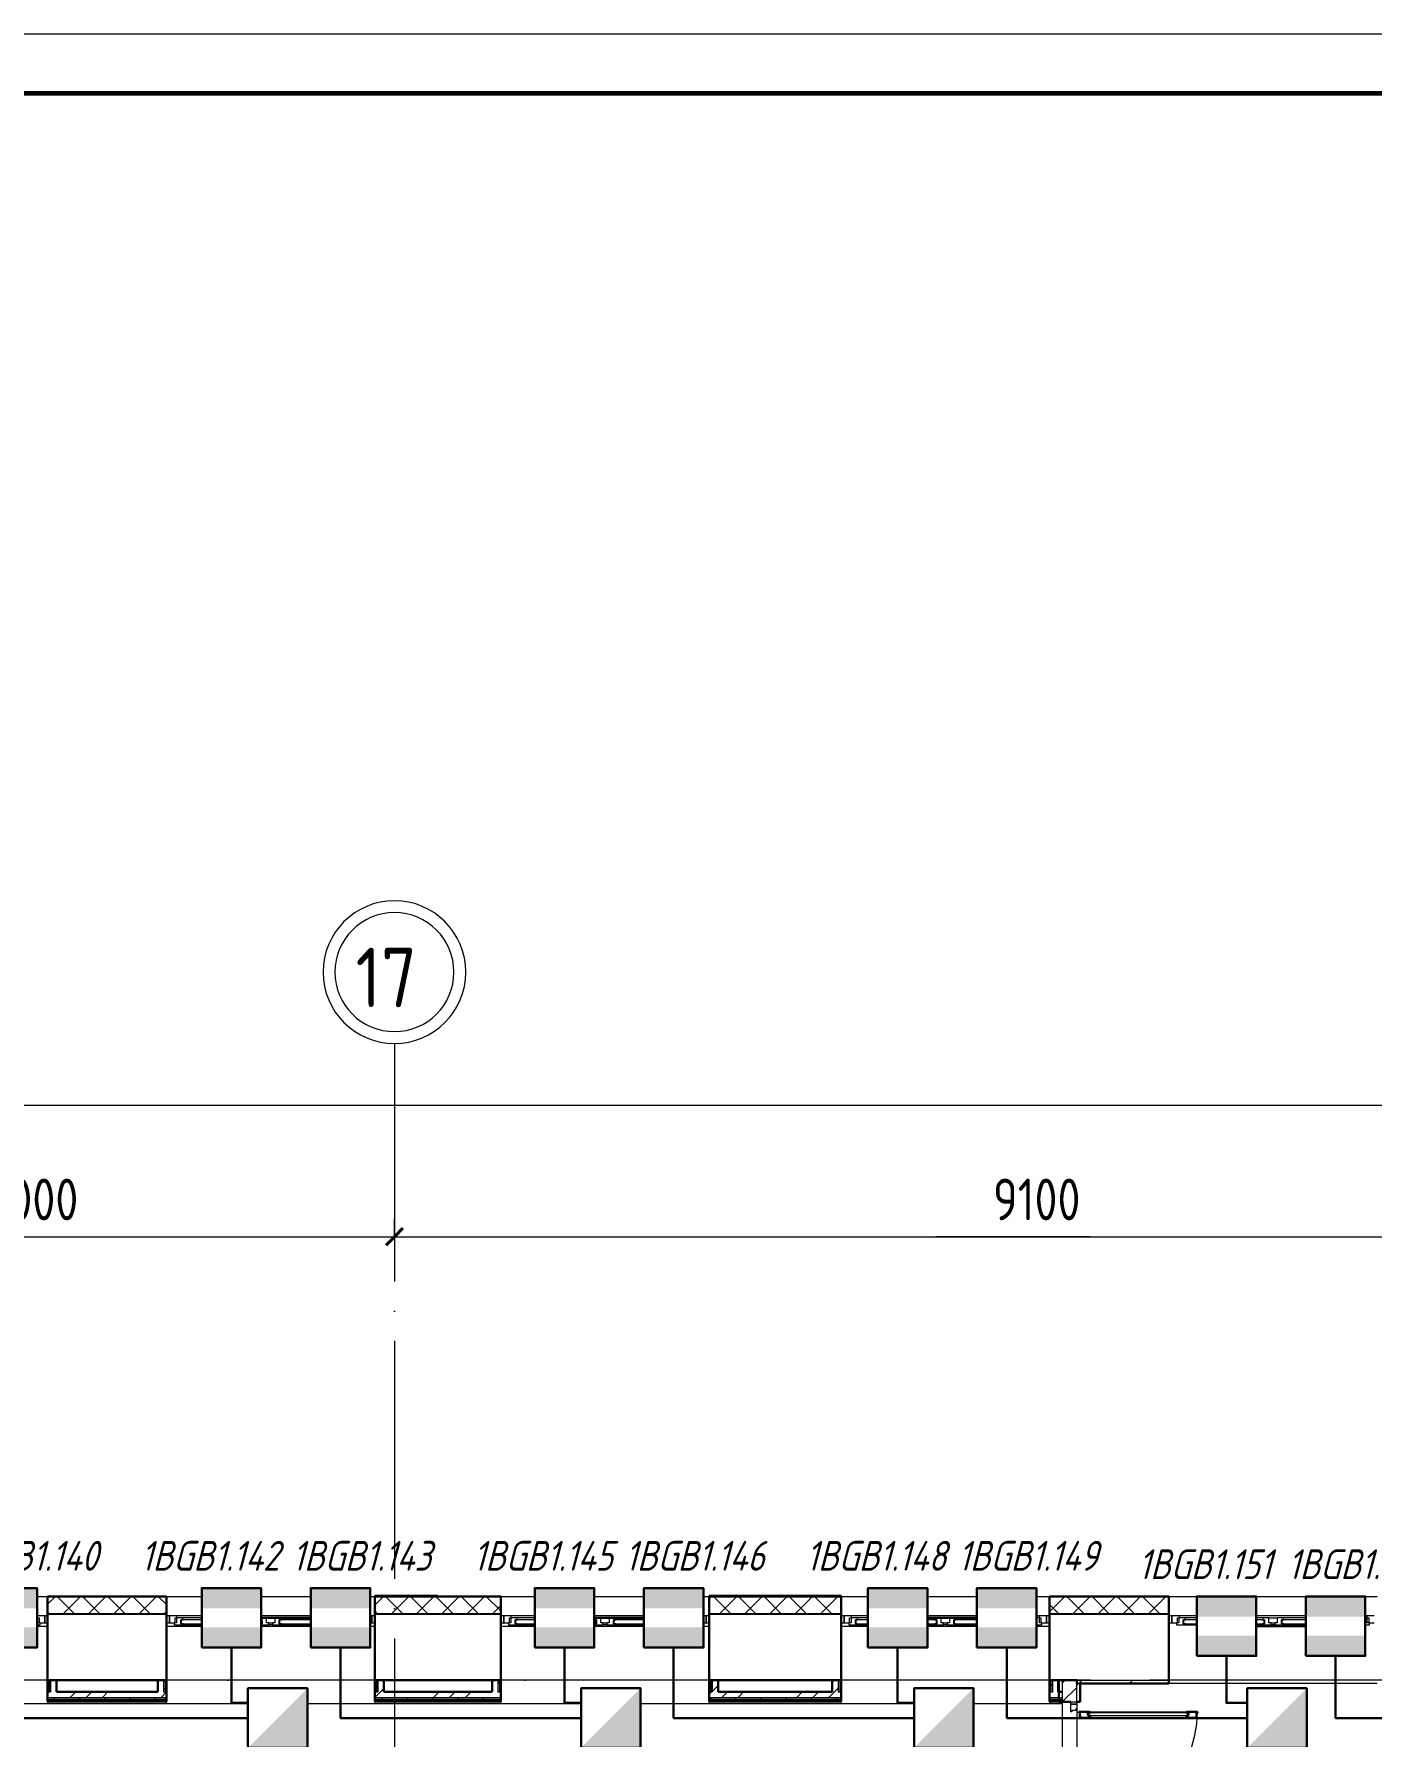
# Model space of a CAD drawing. Header units: millimetres. Extents: x -259793 to 1187961, y -549744 to 43070.
# Drawn here: x -19685 to -8440, y 26378 to 40692 of the extents above; entities that cross this region are included whole.
import ezdxf
from ezdxf.enums import TextEntityAlignment as Align

# ---------------------------------------------------------------- set-up
doc = ezdxf.new("R2010")
doc.units = ezdxf.units.MM
doc.linetypes.add('ADSK_Линия сетки', pattern=[25, 20, -2.5, 0, -2.5])
for name, color, linetype, lineweight in [('_ Окна', 7, 'Continuous', 9), ('A-_ANOTTEXT_T', 7, 'Continuous', 9), ('RC-Извещатели_охранные', 5, 'Continuous', 30), ('Двери', 252, 'Continuous', 9), ('лс', 5, 'Continuous', 30), ('Ограждение', 252, 'Continuous', 9), ('Окна', 252, 'Continuous', 9), ('Оси', 252, 'Continuous', 9), ('ОФ_рамка', 8, 'Continuous', 60), ('Размеры', 7, 'Continuous', 9), ('Стены внутренние', 7, 'Continuous', 18), ('Стены наружные', 7, 'Continuous', 18), ('Стены штриховка', 7, 'Continuous', 9)]:
    doc.layers.add(name, color=color, linetype=linetype, lineweight=lineweight)
doc.layers.add('RC-Позиционные_обозначения', color=7, linetype='Continuous')
doc.layers.add('Двери открывание', color=7, linetype='Continuous', lineweight=9, true_color=0xc0c0c0)
doc.styles.add('GOST 2.304 type A_1', font='', dxfattribs={"height": 350})
doc.styles.add('GOST Common_2', font='', dxfattribs={"width": 0.9, "height": 250})
doc.styles.add('GOST Common_4', font='', dxfattribs={"height": 7})
doc.styles.add('RubezhCAD', font='', dxfattribs={"oblique": 10})
doc.styles.get("Standard").update_dxf_attribs({"font": ''})
doc.styles.get('GOST 2.304 type A_1').set_extended_font_data('GOST 2.304 type A')
doc.styles.get('GOST Common_2').set_extended_font_data('GOST type B')
doc.styles.get('GOST Common_4').set_extended_font_data('GOST 2.304 type A')
doc.styles.get('RubezhCAD').set_extended_font_data('GOST type A')
doc.styles.get('Standard').set_extended_font_data('GOST type B')

# ---------------------------------------------------------------- blocks, each defined once
blk = doc.blocks.new('А0')
at = {"layer": 'ОФ_рамка', "color": 0, "linetype": 'Continuous', "lineweight": 5, "ltscale": 100}
blk.add_lwpolyline([(341068, -309617), (222168, -309617)], dxfattribs=at)
at = {"layer": 'ОФ_рамка', "color": 0, "linetype": 'Continuous', "ltscale": 100}
blk.add_lwpolyline([(340568, -310117), (224168, -310117)], dxfattribs=at)
blk = doc.blocks.new('RC-UGO-IOZ-02')
at = {"layer": 'RC-Извещатели_охранные'}
blk.add_attdef('PSTN', text='', height=2.5, dxfattribs=at).set_placement((0.98, 2.6), align=Align.BOTTOM_LEFT)
blk.add_wipeout([(2.5, -2.5), (2.5, 2.5), (-2.5, 2.5), (-2.5, -2.5)]).dxf.layer = 'RC-Извещатели_охранные'
blk.add_wipeout([(-2.5, -2.5), (-2.5, 2.5), (2.5, 2.5), (2.5, -2.5)]).dxf.layer = 'RC-Извещатели_охранные'
h = blk.add_hatch(color=256, dxfattribs=at)
h.dxf.hatch_style = 1
h.paths.add_polyline_path([(2.5, -2.5), (2.5, 2.5), (0, 0), (-2.5, -2.5)])
blk.add_lwpolyline([(-2.5, -2.5), (2.5, -2.5), (2.5, 2.5), (-2.5, 2.5)], close=True, dxfattribs=at)
blk = doc.blocks.new('RC-UGO-IOM-02')
at = {"layer": 'RC-Извещатели_охранные'}
blk.add_point((0, 0), dxfattribs=at)
blk.add_attdef('PSTN', text='', height=2.5, dxfattribs=at).set_placement((0.98, 2.6), align=Align.BOTTOM_LEFT)
blk.add_wipeout([(2.5, -2.5), (2.5, 2.5), (-2.5, 2.5), (-2.5, -2.5)]).dxf.layer = 'RC-Извещатели_охранные'
blk.add_wipeout([(-2.5, -2.5), (-2.5, 2.5), (2.5, 2.5), (2.5, -2.5)]).dxf.layer = 'RC-Извещатели_охранные'
h = blk.add_hatch(color=256, dxfattribs=at)
h.dxf.hatch_style = 1
h.paths.add_polyline_path([(2.5, 0.8), (2.5, 2.51), (-2.5, 2.5), (-2.5, 0.8)])
h = blk.add_hatch(color=256, dxfattribs=at)
h.dxf.hatch_style = 1
h.paths.add_polyline_path([(2.5, -2.5), (2.5, -0.79), (-2.5, -0.8), (-2.5, -2.5)])
blk.add_lwpolyline([(-2.5, -2.5), (2.5, -2.5), (2.5, 2.5), (-2.5, 2.5)], close=True, dxfattribs=at)
blk = doc.blocks.new('1 этаж')
at = {"layer": '_ Окна', "color": 251, "lineweight": 18, "true_color": 0x636466}
for p, q in [((-19654, 27379), (-19704, 27379)), ((-19655, 27396), (-19660, 27379)), ((-19596, 27396), (-19655, 27396)), ((-19654, 27338), (-19654, 27379)), ((-19654, 27379), (-19642, 27379)), ((-19642, 27379), (-19642, 27338)), ((-19596, 27338), (-19596, 27396)), ((-18486, 27396), (-18546, 27396)), ((-18546, 27396), (-18546, 27338)), ((-18500, 27338), (-18500, 27379)), ((-18500, 27379), (-18488, 27379)), ((-18488, 27379), (-18488, 27338)), ((-18437, 27379), (-18488, 27379)), ((-18482, 27379), (-18486, 27396)), ((-18451, 27330), (-18451, 27362)), ((-18451, 27362), (-18433, 27362)), ((-18433, 27362), (-18437, 27379)), ((-17781, 27379), (-17786, 27362)), ((-17786, 27362), (-17768, 27362)), ((-17731, 27379), (-17781, 27379)), ((-17768, 27362), (-17768, 27330)), ((-17731, 27338), (-17731, 27379)), ((-17661, 27379), (-17661, 27338)), ((-17610, 27379), (-17661, 27379)), ((-17624, 27330), (-17624, 27362)), ((-17624, 27362), (-17606, 27362)), ((-17606, 27362), (-17610, 27379)), ((-16954, 27379), (-16959, 27362)), ((-16959, 27362), (-16941, 27362)), ((-16904, 27379), (-16954, 27379)), ((-16941, 27362), (-16941, 27330)), ((-16905, 27396), (-16910, 27379)), ((-16846, 27396), (-16905, 27396)), ((-16904, 27338), (-16904, 27379)), ((-16904, 27379), (-16892, 27379)), ((-16892, 27379), (-16892, 27338)), ((-16846, 27338), (-16846, 27396)), ((-15676, 27396), (-15736, 27396)), ((-15736, 27396), (-15736, 27338)), ((-15690, 27338), (-15690, 27379)), ((-15690, 27379), (-15678, 27379)), ((-15678, 27379), (-15678, 27338)), ((-15627, 27379), (-15678, 27379)), ((-15672, 27379), (-15676, 27396)), ((-15641, 27330), (-15641, 27362)), ((-15641, 27362), (-15623, 27362)), ((-15623, 27362), (-15627, 27379)), ((-14971, 27379), (-14976, 27362)), ((-14976, 27362), (-14958, 27362)), ((-14921, 27379), (-14971, 27379)), ((-14958, 27362), (-14958, 27330)), ((-14921, 27338), (-14921, 27379)), ((-14851, 27379), (-14851, 27338)), ((-14800, 27379), (-14851, 27379)), ((-14814, 27330), (-14814, 27362)), ((-14814, 27362), (-14796, 27362)), ((-14796, 27362), (-14800, 27379)), ((-14144, 27379), (-14149, 27362)), ((-14149, 27362), (-14131, 27362)), ((-14094, 27379), (-14144, 27379)), ((-14131, 27362), (-14131, 27330)), ((-14095, 27396), (-14100, 27379)), ((-14036, 27396), (-14095, 27396)), ((-14094, 27338), (-14094, 27379)), ((-14094, 27379), (-14082, 27379)), ((-14082, 27379), (-14082, 27338)), ((-14036, 27338), (-14036, 27396)), ((-12816, 27396), (-12876, 27396)), ((-12876, 27396), (-12876, 27338)), ((-12830, 27338), (-12830, 27379)), ((-12830, 27379), (-12818, 27379)), ((-12818, 27379), (-12818, 27338)), ((-12767, 27379), (-12818, 27379)), ((-12812, 27379), (-12816, 27396)), ((-12781, 27330), (-12781, 27362)), ((-12781, 27362), (-12763, 27362)), ((-12763, 27362), (-12767, 27379)), ((-12111, 27379), (-12116, 27362)), ((-12116, 27362), (-12098, 27362)), ((-12061, 27379), (-12111, 27379)), ((-12098, 27362), (-12098, 27330)), ((-12061, 27338), (-12061, 27379)), ((-11991, 27379), (-11991, 27338)), ((-11940, 27379), (-11991, 27379)), ((-11954, 27330), (-11954, 27362)), ((-11954, 27362), (-11936, 27362)), ((-11936, 27362), (-11940, 27379)), ((-11284, 27379), (-11289, 27362)), ((-11289, 27362), (-11271, 27362)), ((-11234, 27379), (-11284, 27379)), ((-11271, 27362), (-11271, 27330)), ((-11235, 27396), (-11240, 27379)), ((-11176, 27396), (-11235, 27396)), ((-11234, 27338), (-11234, 27379)), ((-11234, 27379), (-11222, 27379)), ((-11222, 27379), (-11222, 27338)), ((-11176, 27338), (-11176, 27396)), ((-10061, 27396), (-10121, 27396)), ((-10121, 27396), (-10121, 27338)), ((-10075, 27338), (-10075, 27379)), ((-10075, 27379), (-10063, 27379)), ((-10063, 27379), (-10063, 27338)), ((-10012, 27379), (-10063, 27379)), ((-10057, 27379), (-10061, 27396)), ((-10026, 27330), (-10026, 27362)), ((-10026, 27362), (-10008, 27362)), ((-10008, 27362), (-10012, 27379)), ((-9356, 27379), (-9361, 27362)), ((-9361, 27362), (-9343, 27362)), ((-9306, 27379), (-9356, 27379)), ((-9343, 27362), (-9343, 27330)), ((-9306, 27338), (-9306, 27379)), ((-9236, 27379), (-9236, 27338)), ((-9185, 27379), (-9236, 27379)), ((-9199, 27330), (-9199, 27362)), ((-9199, 27362), (-9181, 27362)), ((-9181, 27362), (-9185, 27379)), ((-8529, 27379), (-8534, 27362)), ((-8534, 27362), (-8516, 27362)), ((-8479, 27379), (-8529, 27379)), ((-8516, 27362), (-8516, 27330)), ((-8480, 27396), (-8485, 27379)), ((-8421, 27396), (-8480, 27396)), ((-8479, 27338), (-8479, 27379)), ((-8479, 27379), (-8467, 27379)), ((-8467, 27379), (-8467, 27338)), ((-19690, 27321), (-19634, 27321)), ((-19634, 27338), (-19654, 27338)), ((-19634, 27321), (-19634, 27338)), ((-19634, 27338), (-19596, 27338)), ((-18546, 27338), (-18508, 27338)), ((-18488, 27338), (-18508, 27338)), ((-18508, 27338), (-18508, 27321)), ((-18508, 27321), (-18452, 27321)), ((-18452, 27321), (-18451, 27322)), ((-18433, 27330), (-18451, 27330)), ((-18451, 27322), (-18450, 27321)), ((-18450, 27321), (-18435, 27321)), ((-18435, 27321), (-18433, 27330)), ((-17768, 27330), (-17786, 27330)), ((-17786, 27330), (-17783, 27321)), ((-17783, 27321), (-17769, 27321)), ((-17769, 27321), (-17768, 27322)), ((-17768, 27322), (-17767, 27321)), ((-17767, 27321), (-17711, 27321)), ((-17711, 27338), (-17731, 27338)), ((-17711, 27321), (-17711, 27338)), ((-17661, 27338), (-17681, 27338)), ((-17681, 27338), (-17681, 27321)), ((-17681, 27321), (-17625, 27321)), ((-17625, 27321), (-17624, 27322)), ((-17606, 27330), (-17624, 27330)), ((-17624, 27322), (-17623, 27321)), ((-17623, 27321), (-17608, 27321)), ((-17608, 27321), (-17606, 27330)), ((-16941, 27330), (-16959, 27330)), ((-16959, 27330), (-16956, 27321)), ((-16956, 27321), (-16942, 27321)), ((-16942, 27321), (-16941, 27322)), ((-16941, 27322), (-16940, 27321)), ((-16940, 27321), (-16884, 27321)), ((-16884, 27338), (-16904, 27338)), ((-16884, 27321), (-16884, 27338)), ((-16884, 27338), (-16846, 27338)), ((-15736, 27338), (-15698, 27338)), ((-15678, 27338), (-15698, 27338)), ((-15698, 27338), (-15698, 27321)), ((-15698, 27321), (-15642, 27321)), ((-15642, 27321), (-15641, 27322)), ((-15623, 27330), (-15641, 27330)), ((-15641, 27322), (-15640, 27321)), ((-15640, 27321), (-15625, 27321)), ((-15625, 27321), (-15623, 27330)), ((-14958, 27330), (-14976, 27330)), ((-14976, 27330), (-14973, 27321)), ((-14973, 27321), (-14959, 27321)), ((-14959, 27321), (-14958, 27322)), ((-14958, 27322), (-14957, 27321)), ((-14957, 27321), (-14901, 27321)), ((-14901, 27338), (-14921, 27338)), ((-14901, 27321), (-14901, 27338)), ((-14851, 27338), (-14871, 27338)), ((-14871, 27338), (-14871, 27321)), ((-14871, 27321), (-14815, 27321)), ((-14815, 27321), (-14814, 27322)), ((-14796, 27330), (-14814, 27330)), ((-14814, 27322), (-14813, 27321)), ((-14813, 27321), (-14798, 27321)), ((-14798, 27321), (-14796, 27330)), ((-14131, 27330), (-14149, 27330)), ((-14149, 27330), (-14146, 27321)), ((-14146, 27321), (-14132, 27321)), ((-14132, 27321), (-14131, 27322)), ((-14131, 27322), (-14130, 27321)), ((-14130, 27321), (-14074, 27321)), ((-14074, 27338), (-14094, 27338)), ((-14074, 27321), (-14074, 27338)), ((-14074, 27338), (-14036, 27338)), ((-12876, 27338), (-12838, 27338)), ((-12818, 27338), (-12838, 27338)), ((-12838, 27338), (-12838, 27321)), ((-12838, 27321), (-12782, 27321)), ((-12782, 27321), (-12781, 27322)), ((-12763, 27330), (-12781, 27330)), ((-12781, 27322), (-12780, 27321)), ((-12780, 27321), (-12765, 27321)), ((-12765, 27321), (-12763, 27330)), ((-12098, 27330), (-12116, 27330)), ((-12116, 27330), (-12113, 27321)), ((-12113, 27321), (-12099, 27321)), ((-12099, 27321), (-12098, 27322)), ((-12098, 27322), (-12097, 27321)), ((-12097, 27321), (-12041, 27321)), ((-12041, 27338), (-12061, 27338)), ((-12041, 27321), (-12041, 27338)), ((-11991, 27338), (-12011, 27338)), ((-12011, 27338), (-12011, 27321)), ((-12011, 27321), (-11955, 27321)), ((-11955, 27321), (-11954, 27322)), ((-11936, 27330), (-11954, 27330)), ((-11954, 27322), (-11953, 27321)), ((-11953, 27321), (-11938, 27321)), ((-11938, 27321), (-11936, 27330)), ((-11271, 27330), (-11289, 27330)), ((-11289, 27330), (-11286, 27321)), ((-11286, 27321), (-11272, 27321)), ((-11272, 27321), (-11271, 27322)), ((-11271, 27322), (-11270, 27321)), ((-11270, 27321), (-11214, 27321)), ((-11214, 27338), (-11234, 27338)), ((-11214, 27321), (-11214, 27338)), ((-11214, 27338), (-11176, 27338)), ((-10121, 27338), (-10083, 27338)), ((-10063, 27338), (-10083, 27338)), ((-10083, 27338), (-10083, 27321)), ((-10083, 27321), (-10027, 27321)), ((-10027, 27321), (-10026, 27322)), ((-10008, 27330), (-10026, 27330)), ((-10026, 27322), (-10025, 27321)), ((-10025, 27321), (-10010, 27321)), ((-10010, 27321), (-10008, 27330)), ((-9343, 27330), (-9361, 27330)), ((-9361, 27330), (-9358, 27321)), ((-9358, 27321), (-9344, 27321)), ((-9344, 27321), (-9343, 27322)), ((-9343, 27322), (-9342, 27321)), ((-9342, 27321), (-9286, 27321)), ((-9286, 27338), (-9306, 27338)), ((-9286, 27321), (-9286, 27338)), ((-9236, 27338), (-9256, 27338)), ((-9256, 27338), (-9256, 27321)), ((-9256, 27321), (-9200, 27321)), ((-9200, 27321), (-9199, 27322)), ((-9181, 27330), (-9199, 27330)), ((-9199, 27322), (-9198, 27321)), ((-9198, 27321), (-9183, 27321)), ((-9183, 27321), (-9181, 27330)), ((-8516, 27330), (-8534, 27330)), ((-8534, 27330), (-8531, 27321)), ((-8531, 27321), (-8517, 27321)), ((-8517, 27321), (-8516, 27322)), ((-8516, 27322), (-8515, 27321)), ((-8515, 27321), (-8459, 27321)), ((-8459, 27338), (-8479, 27338)), ((-8459, 27321), (-8459, 27338)), ((-8459, 27338), (-8421, 27338))]:
    blk.add_line(p, q, dxfattribs=at)
at = {"layer": '_ Окна', "color": 251, "true_color": 0x636466}
for p, q in [((-19571, 27396), (-19596, 27396)), ((-19596, 27396), (-19596, 27338)), ((-18546, 27396), (-18571, 27396)), ((-18546, 27338), (-18546, 27396)), ((-18448, 27362), (-18451, 27362)), ((-18451, 27362), (-18451, 27330)), ((-17771, 27362), (-18448, 27362)), ((-18448, 27362), (-18448, 27330)), ((-18448, 27330), (-18448, 27362)), ((-17771, 27330), (-17771, 27362)), ((-17771, 27362), (-17771, 27330)), ((-17768, 27362), (-17771, 27362)), ((-17768, 27330), (-17768, 27362)), ((-17621, 27362), (-17624, 27362)), ((-17624, 27362), (-17624, 27330)), ((-16944, 27362), (-17621, 27362)), ((-17621, 27362), (-17621, 27330)), ((-17621, 27330), (-17621, 27362)), ((-16944, 27330), (-16944, 27362)), ((-16944, 27362), (-16944, 27330)), ((-16941, 27362), (-16944, 27362)), ((-16941, 27330), (-16941, 27362)), ((-16821, 27396), (-16846, 27396)), ((-16846, 27396), (-16846, 27338)), ((-15736, 27396), (-15761, 27396)), ((-15736, 27338), (-15736, 27396)), ((-15638, 27362), (-15641, 27362)), ((-15641, 27362), (-15641, 27330)), ((-14961, 27362), (-15638, 27362)), ((-15638, 27362), (-15638, 27330)), ((-15638, 27330), (-15638, 27362)), ((-14961, 27330), (-14961, 27362)), ((-14961, 27362), (-14961, 27330)), ((-14958, 27362), (-14961, 27362)), ((-14958, 27330), (-14958, 27362)), ((-14811, 27362), (-14814, 27362)), ((-14814, 27362), (-14814, 27330)), ((-14134, 27362), (-14811, 27362)), ((-14811, 27362), (-14811, 27330)), ((-14811, 27330), (-14811, 27362)), ((-14134, 27330), (-14134, 27362)), ((-14134, 27362), (-14134, 27330)), ((-14131, 27362), (-14134, 27362)), ((-14131, 27330), (-14131, 27362)), ((-14011, 27396), (-14036, 27396)), ((-14036, 27396), (-14036, 27338)), ((-12876, 27396), (-12901, 27396)), ((-12876, 27338), (-12876, 27396)), ((-12778, 27362), (-12781, 27362)), ((-12781, 27362), (-12781, 27330)), ((-12101, 27362), (-12778, 27362)), ((-12778, 27362), (-12778, 27330)), ((-12778, 27330), (-12778, 27362)), ((-12101, 27330), (-12101, 27362)), ((-12101, 27362), (-12101, 27330)), ((-12098, 27362), (-12101, 27362)), ((-12098, 27330), (-12098, 27362)), ((-11951, 27362), (-11954, 27362)), ((-11954, 27362), (-11954, 27330)), ((-11274, 27362), (-11951, 27362)), ((-11951, 27362), (-11951, 27330)), ((-11951, 27330), (-11951, 27362)), ((-11274, 27330), (-11274, 27362)), ((-11274, 27362), (-11274, 27330)), ((-11271, 27362), (-11274, 27362)), ((-11271, 27330), (-11271, 27362)), ((-11151, 27396), (-11176, 27396)), ((-11176, 27396), (-11176, 27338)), ((-10121, 27396), (-10146, 27396)), ((-10121, 27338), (-10121, 27396)), ((-10023, 27362), (-10026, 27362)), ((-10026, 27362), (-10026, 27330)), ((-9346, 27362), (-10023, 27362)), ((-10023, 27362), (-10023, 27330)), ((-10023, 27330), (-10023, 27362)), ((-9346, 27330), (-9346, 27362)), ((-9346, 27362), (-9346, 27330)), ((-9343, 27362), (-9346, 27362)), ((-9343, 27330), (-9343, 27362)), ((-9196, 27362), (-9199, 27362)), ((-9199, 27362), (-9199, 27330)), ((-8519, 27362), (-9196, 27362)), ((-9196, 27362), (-9196, 27330)), ((-9196, 27330), (-9196, 27362)), ((-8519, 27330), (-8519, 27362)), ((-8519, 27362), (-8519, 27330)), ((-8516, 27362), (-8519, 27362)), ((-8516, 27330), (-8516, 27362)), ((-19596, 27338), (-19571, 27338)), ((-18571, 27338), (-18546, 27338)), ((-18451, 27330), (-18448, 27330)), ((-18448, 27330), (-17771, 27330)), ((-17771, 27330), (-17768, 27330)), ((-17624, 27330), (-17621, 27330)), ((-17621, 27330), (-16944, 27330)), ((-16944, 27330), (-16941, 27330)), ((-16846, 27338), (-16821, 27338)), ((-15761, 27338), (-15736, 27338)), ((-15641, 27330), (-15638, 27330)), ((-15638, 27330), (-14961, 27330)), ((-14961, 27330), (-14958, 27330)), ((-14814, 27330), (-14811, 27330)), ((-14811, 27330), (-14134, 27330)), ((-14134, 27330), (-14131, 27330)), ((-14036, 27338), (-14011, 27338)), ((-12901, 27338), (-12876, 27338)), ((-12781, 27330), (-12778, 27330)), ((-12778, 27330), (-12101, 27330)), ((-12101, 27330), (-12098, 27330)), ((-11954, 27330), (-11951, 27330)), ((-11951, 27330), (-11274, 27330)), ((-11274, 27330), (-11271, 27330)), ((-11176, 27338), (-11151, 27338)), ((-10146, 27338), (-10121, 27338)), ((-10026, 27330), (-10023, 27330)), ((-10023, 27330), (-9346, 27330)), ((-9346, 27330), (-9343, 27330)), ((-9199, 27330), (-9196, 27330)), ((-9196, 27330), (-8519, 27330)), ((-8519, 27330), (-8516, 27330))]:
    blk.add_line(p, q, dxfattribs=at)
at = {"layer": 'Двери', "color": 251, "true_color": 0x636466}
for p, q in [((-10971, 26654), (-10971, 26674)), ((-10971, 26674), (-10921, 26674)), ((-10921, 26654), (-10971, 26654)), ((-10971, 26654), (-10921, 26654)), ((-10971, 26590), (-10971, 26654)), ((-10921, 26674), (-10921, 26654)), ((-10921, 26654), (-10921, 26613)), ((-10963, 26590), (-10971, 26590)), ((-10963, 26599), (-10963, 26590)), ((-10929, 26599), (-10963, 26599)), ((-10929, 26613), (-10929, 26599)), ((-10921, 26613), (-10929, 26613)), ((-10827, 26581), (-10827, 26557)), ((-9981, 26581), (-10827, 26581)), ((-10827, 26557), (-9981, 26557)), ((-10809, 26590), (-9999, 26590)), ((-9999, 26540), (-10809, 26540)), ((-9981, 26557), (-9981, 26581))]:
    blk.add_line(p, q, dxfattribs=at)
at = {"layer": 'Двери', "color": 251, "lineweight": 30, "true_color": 0x636466}
for p, q in [((-10903, 26590), (-10809, 26590)), ((-10903, 26582), (-10903, 26590)), ((-10894, 26582), (-10903, 26582)), ((-10894, 26548), (-10894, 26582)), ((-10885, 26548), (-10894, 26548)), ((-10885, 26540), (-10885, 26548)), ((-10809, 26540), (-10885, 26540)), ((-10827, 26581), (-10809, 26581)), ((-10827, 26557), (-10827, 26581)), ((-10809, 26557), (-10827, 26557)), ((-10809, 26581), (-10809, 26590)), ((-10809, 26540), (-10809, 26557)), ((-9999, 26590), (-9905, 26590)), ((-9999, 26581), (-9999, 26590)), ((-9981, 26581), (-9999, 26581)), ((-9999, 26557), (-9981, 26557)), ((-9999, 26540), (-9999, 26557)), ((-9923, 26540), (-9999, 26540)), ((-9981, 26557), (-9981, 26581)), ((-9923, 26548), (-9923, 26540)), ((-9914, 26548), (-9923, 26548)), ((-9914, 26582), (-9914, 26548)), ((-9905, 26582), (-9914, 26582)), ((-9905, 26590), (-9905, 26582))]:
    blk.add_line(p, q, dxfattribs=at)
at = {"layer": 'Двери открывание', "color": 251, "true_color": 0x636466}
blk.add_arc((-10903, 26608), 998, 270, 358.9666, dxfattribs=at)
at = {"layer": 'Ограждение', "color": 251, "true_color": 0x636466}
for p, q in [((-19571, 27306), (-21321, 27306)), ((-16821, 27306), (-18571, 27306)), ((-14011, 27306), (-15761, 27306)), ((-11151, 27306), (-12901, 27306)), ((-19571, 26856), (-21321, 26856)), ((-16821, 26856), (-18571, 26856)), ((-14011, 26856), (-15761, 26856)), ((-11151, 26856), (-12901, 26856)), ((-11051, 26656), (-25251, 26656)), ((-19571, 26656), (-21321, 26656)), ((-19571, 26676), (-19571, 26656)), ((-18571, 26656), (-18571, 26676)), ((-16821, 26656), (-18571, 26656)), ((-16821, 26676), (-16821, 26656)), ((-15761, 26656), (-15761, 26676)), ((-14011, 26656), (-15761, 26656)), ((-14011, 26676), (-14011, 26656)), ((-12901, 26656), (-12901, 26676)), ((-11151, 26656), (-12901, 26656)), ((-11151, 26676), (-11151, 26656)), ((-11051, 26674), (-11051, 26656))]:
    blk.add_line(p, q, dxfattribs=at)
at = {"layer": 'Окна', "color": 251, "true_color": 0x636466}
for p, q in [((-19655, 27396), (-21236, 27396)), ((-16905, 27396), (-18486, 27396)), ((-17781, 27379), (-18437, 27379)), ((-17731, 27379), (-17661, 27379)), ((-16954, 27379), (-17610, 27379)), ((-14095, 27396), (-15676, 27396)), ((-14971, 27379), (-15627, 27379)), ((-14921, 27379), (-14851, 27379)), ((-14144, 27379), (-14800, 27379)), ((-11235, 27396), (-12816, 27396)), ((-12111, 27379), (-12767, 27379)), ((-12061, 27379), (-11991, 27379)), ((-11284, 27379), (-11940, 27379)), ((-8480, 27396), (-10061, 27396)), ((-9356, 27379), (-10012, 27379)), ((-9306, 27379), (-9236, 27379)), ((-8529, 27379), (-9185, 27379)), ((-18452, 27321), (-18450, 27321)), ((-18435, 27321), (-17783, 27321)), ((-17769, 27321), (-17767, 27321)), ((-17711, 27338), (-17681, 27338)), ((-17681, 27321), (-17711, 27321)), ((-17625, 27321), (-17623, 27321)), ((-17608, 27321), (-16956, 27321)), ((-16942, 27321), (-16940, 27321)), ((-15642, 27321), (-15640, 27321)), ((-15625, 27321), (-14973, 27321)), ((-14959, 27321), (-14957, 27321)), ((-14901, 27338), (-14871, 27338)), ((-14871, 27321), (-14901, 27321)), ((-14815, 27321), (-14813, 27321)), ((-14798, 27321), (-14146, 27321)), ((-14132, 27321), (-14130, 27321)), ((-12782, 27321), (-12780, 27321)), ((-12765, 27321), (-12113, 27321)), ((-12099, 27321), (-12097, 27321)), ((-12041, 27338), (-12011, 27338)), ((-12011, 27321), (-12041, 27321)), ((-11955, 27321), (-11953, 27321)), ((-11938, 27321), (-11286, 27321)), ((-11272, 27321), (-11270, 27321)), ((-10027, 27321), (-10025, 27321)), ((-10010, 27321), (-9358, 27321)), ((-9344, 27321), (-9342, 27321)), ((-9286, 27338), (-9256, 27338)), ((-9256, 27321), (-9286, 27321)), ((-9200, 27321), (-9198, 27321)), ((-9183, 27321), (-8531, 27321)), ((-8517, 27321), (-8515, 27321))]:
    blk.add_line(p, q, dxfattribs=at)
at = {"layer": 'Оси', "color": 251, "linetype": 'ADSK_Линия сетки', "ltscale": 100, "true_color": 0x636466}
for p, q in [((-16656, 32207), (-16656, -33770)), ((-806, 26856), (-72528, 26856))]:
    blk.add_line(p, q, dxfattribs=at)
at = {"layer": 'Оси', "color": 251, "lineweight": 20, "true_color": 0x636466}
for radius, start, end in [(600, 0, 180), (500, 0, 180), (600, 180, 0), (500, 180, 0)]:
    blk.add_arc((-16656, 32807), radius, start, end, dxfattribs=at)
at = {"layer": 'Размеры', "color": 251, "lineweight": 20, "true_color": 0x636466}
for p, q in [((-58606, 31688), (-4706, 31688)), ((-16656, 30583), (-16656, 30733)), ((-16656, 30583), (-16656, 30733)), ((-22656, 30583), (-16656, 30583)), ((-16656, 30583), (-16656, 30533)), ((-16656, 30583), (-7556, 30583)), ((-16656, 30583), (-16656, 30533)), ((-11625, 30583), (-12106, 30583)), ((-10808, 30583), (-11625, 30583))]:
    blk.add_line(p, q, dxfattribs=at)
at = {"layer": 'Размеры', "color": 251, "lineweight": 40, "true_color": 0x636466}
for q in [(-16585, 30654), (-16585, 30654), (-16727, 30513), (-16727, 30513)]:
    blk.add_line((-16656, 30583), q, dxfattribs=at)
at = {"layer": 'Стены внутренние', "color": 251, "true_color": 0x636466}
for p, q in [((-21321, 27558), (-19571, 27558)), ((-18571, 27558), (-16821, 27558)), ((-15761, 27558), (-14011, 27558)), ((-12901, 27558), (-11151, 27558)), ((-10146, 27558), (-8396, 27558)), ((-18571, 27406), (-19571, 27406)), ((-15761, 27406), (-16821, 27406)), ((-12901, 27406), (-14011, 27406)), ((-10146, 27406), (-11151, 27406)), ((-10921, 26856), (-10146, 26856))]:
    blk.add_line(p, q, dxfattribs=at)
at = {"layer": 'Стены внутренние', "color": 251, "lineweight": 30, "true_color": 0x636466}
for p, q in [((-18571, 27558), (-19571, 27558)), ((-19571, 27558), (-19571, 27416)), ((-18571, 27416), (-18571, 27558)), ((-15761, 27558), (-16821, 27558)), ((-16821, 27558), (-16821, 27416)), ((-15761, 27416), (-15761, 27558)), ((-14011, 27558), (-14011, 27416)), ((-12901, 27416), (-12901, 27558)), ((-10146, 27558), (-11151, 27558)), ((-11151, 27558), (-11151, 27416)), ((-10146, 27416), (-10146, 27558)), ((-19571, 26856), (-19571, 27406)), ((-18571, 26856), (-18571, 27406)), ((-16821, 26856), (-16821, 27406)), ((-15761, 26856), (-15761, 27406)), ((-14011, 26856), (-14011, 27406)), ((-12901, 26856), (-12901, 27406)), ((-11151, 26856), (-11151, 27406)), ((-10146, 26856), (-10146, 27406)), ((-18646, 26856), (-19496, 26856)), ((-15836, 26856), (-16746, 26856)), ((-12976, 26856), (-13936, 26856)), ((-11076, 26856), (-11071, 26856))]:
    blk.add_line(p, q, dxfattribs=at)
at = {"layer": 'Стены внутренние', "color": 251, "linetype": 'Continuous', "lineweight": 9, "true_color": 0x636466}
for p, q in [((-19569, 27496), (-19509, 27556)), ((-19347, 27416), (-19487, 27556)), ((-19437, 27416), (-19297, 27556)), ((-19135, 27416), (-19275, 27556)), ((-19225, 27416), (-19085, 27556)), ((-19141, 27558), (-19142, 27556)), ((-18923, 27416), (-19063, 27556)), ((-19049, 27556), (-19051, 27558)), ((-19012, 27416), (-18872, 27556)), ((-18711, 27416), (-18851, 27556)), ((-18800, 27416), (-18660, 27556)), ((-18573, 27490), (-18639, 27556)), ((-16819, 27516), (-16821, 27513)), ((-16819, 27489), (-16751, 27556)), ((-16589, 27416), (-16729, 27556)), ((-16679, 27416), (-16539, 27556)), ((-16677, 27558), (-16678, 27556)), ((-16377, 27416), (-16517, 27556)), ((-16467, 27416), (-16327, 27556)), ((-16165, 27416), (-16305, 27556)), ((-16255, 27416), (-16115, 27556)), ((-16234, 27556), (-16235, 27558)), ((-15953, 27416), (-16093, 27556)), ((-16043, 27416), (-15903, 27556)), ((-15763, 27438), (-15881, 27556)), ((-15830, 27416), (-15763, 27484)), ((-14011, 27528), (-14009, 27528)), ((-14009, 27541), (-13993, 27556)), ((-13832, 27416), (-13972, 27556)), ((-13921, 27416), (-13781, 27556)), ((-13862, 27558), (-13863, 27556)), ((-13770, 27556), (-13771, 27558)), ((-13620, 27416), (-13760, 27556)), ((-13709, 27416), (-13569, 27556)), ((-13407, 27416), (-13547, 27556)), ((-13497, 27416), (-13357, 27556)), ((-13195, 27416), (-13335, 27556)), ((-13285, 27416), (-13145, 27556)), ((-12983, 27416), (-13123, 27556)), ((-13073, 27416), (-12933, 27556)), ((-12903, 27548), (-12911, 27556)), ((-11149, 27431), (-11024, 27556)), ((-11074, 27416), (-11149, 27491)), ((-10862, 27416), (-11002, 27556)), ((-10955, 27556), (-10956, 27558)), ((-10951, 27416), (-10811, 27556)), ((-10650, 27416), (-10790, 27556)), ((-10739, 27416), (-10599, 27556)), ((-10438, 27416), (-10578, 27556)), ((-10527, 27416), (-10387, 27556)), ((-10225, 27416), (-10365, 27556)), ((-10315, 27416), (-10175, 27556)), ((-10148, 27551), (-10153, 27556)), ((-19559, 27416), (-19569, 27426)), ((-18588, 27416), (-18573, 27432)), ((-16802, 27416), (-16819, 27434)), ((-12903, 27426), (-12901, 27426))]:
    blk.add_line(p, q, dxfattribs=at)
at = {"layer": 'Стены наружные', "color": 251, "lineweight": 30, "true_color": 0x636466}
for p, q in [((-16291, 27563), (-16821, 27563)), ((-16821, 27563), (-16821, 27558)), ((-16291, 27558), (-16291, 27563)), ((-12901, 27563), (-14011, 27563)), ((-14011, 27563), (-14011, 27558)), ((-14011, 27558), (-12901, 27558)), ((-12901, 27558), (-12901, 27563)), ((-19571, 27416), (-19571, 27406)), ((-18571, 27406), (-18571, 27416)), ((-16821, 27416), (-16821, 27406)), ((-15761, 27406), (-15761, 27416)), ((-14011, 27416), (-14011, 27406)), ((-12901, 27406), (-12901, 27416)), ((-11151, 27416), (-11151, 27406)), ((-10146, 27406), (-10146, 27416)), ((-19571, 26856), (-19571, 26681)), ((-19496, 26856), (-19571, 26856)), ((-19496, 26756), (-19496, 26856)), ((-18646, 26856), (-18646, 26756)), ((-18571, 26856), (-18646, 26856)), ((-18571, 26681), (-18571, 26856)), ((-16821, 26856), (-16821, 26681)), ((-16746, 26856), (-16821, 26856)), ((-16746, 26756), (-16746, 26856)), ((-15836, 26856), (-15836, 26756)), ((-15761, 26856), (-15836, 26856)), ((-15761, 26681), (-15761, 26856)), ((-14011, 26856), (-14011, 26681)), ((-13936, 26856), (-14011, 26856)), ((-13936, 26756), (-13936, 26856)), ((-12976, 26856), (-12976, 26756)), ((-12901, 26856), (-12976, 26856)), ((-12901, 26681), (-12901, 26856)), ((-11151, 26856), (-11151, 26681)), ((-11076, 26856), (-11151, 26856)), ((-11076, 26756), (-11076, 26856)), ((-10921, 26856), (-11071, 26856)), ((-11071, 26856), (-11071, 26681)), ((-10921, 26826), (-10921, 26856)), ((-10891, 26826), (-10146, 26826)), ((-10891, 26674), (-10891, 26826)), ((-10146, 26826), (-10146, 26856)), ((-19571, 26676), (-19571, 26681)), ((-19571, 26676), (-18571, 26676)), ((-19496, 26756), (-18646, 26756)), ((-18571, 26676), (-18571, 26681)), ((-16821, 26676), (-16821, 26681)), ((-16821, 26676), (-15761, 26676)), ((-16746, 26756), (-15836, 26756)), ((-15761, 26676), (-15761, 26681)), ((-14011, 26676), (-14011, 26681)), ((-14011, 26676), (-12901, 26676)), ((-12976, 26756), (-13936, 26756)), ((-12901, 26676), (-12901, 26681)), ((-11151, 26676), (-11151, 26681)), ((-11151, 26676), (-11071, 26676)), ((-11076, 26756), (-11041, 26756)), ((-11071, 26681), (-11041, 26681)), ((-11071, 26676), (-11071, 26674)), ((-11071, 26674), (-10971, 26674)), ((-10921, 26674), (-10891, 26674))]:
    blk.add_line(p, q, dxfattribs=at)
at = {"layer": 'Стены наружные', "color": 251, "linetype": 'Continuous', "lineweight": 9, "true_color": 0x636466}
for p, q in [((-16674, 27563), (-16677, 27558)), ((-16589, 27562), (-16590, 27563)), ((-16322, 27563), (-16324, 27560)), ((-13859, 27563), (-13862, 27558)), ((-13771, 27558), (-13774, 27563)), ((-18596, 26772), (-18583, 26785)), ((-18583, 26785), (-18571, 26797)), ((-16821, 26850), (-16815, 26856)), ((-16774, 26756), (-16746, 26785)), ((-15786, 26824), (-15773, 26837)), ((-15773, 26837), (-15761, 26849)), ((-13986, 26761), (-13936, 26811)), ((-12958, 26756), (-12926, 26788)), ((-11151, 26793), (-11138, 26805)), ((-11138, 26805), (-11126, 26818)), ((-11041, 26833), (-11017, 26856)), ((-11041, 26675), (-10921, 26795)), ((-10921, 26810), (-10905, 26826)), ((-10905, 26826), (-10875, 26856)), ((-10481, 26826), (-10451, 26856)), ((-19540, 26676), (-19535, 26681)), ((-19535, 26681), (-19523, 26694)), ((-19523, 26694), (-19510, 26706)), ((-19384, 26706), (-19334, 26756)), ((-19323, 26681), (-19311, 26694)), ((-19311, 26694), (-19298, 26706)), ((-19249, 26706), (-19199, 26756)), ((-19116, 26676), (-19111, 26681)), ((-19114, 26706), (-19064, 26756)), ((-19111, 26681), (-19099, 26694)), ((-19099, 26694), (-19086, 26706)), ((-18899, 26681), (-18886, 26694)), ((-18886, 26694), (-18874, 26706)), ((-18692, 26676), (-18687, 26681)), ((-18687, 26681), (-18674, 26694)), ((-18674, 26694), (-18662, 26706)), ((-18621, 26706), (-18571, 26756)), ((-16821, 26710), (-16774, 26756)), ((-16778, 26681), (-16765, 26694)), ((-16765, 26694), (-16753, 26706)), ((-16570, 26676), (-16565, 26681)), ((-16565, 26681), (-16553, 26694)), ((-16553, 26694), (-16540, 26706)), ((-16353, 26681), (-16341, 26694)), ((-16341, 26694), (-16328, 26706)), ((-16331, 26706), (-16281, 26756)), ((-16196, 26706), (-16146, 26756)), ((-16146, 26676), (-16141, 26681)), ((-16141, 26681), (-16129, 26694)), ((-16129, 26694), (-16116, 26706)), ((-16061, 26706), (-16011, 26756)), ((-15929, 26681), (-15917, 26694)), ((-15917, 26694), (-15904, 26706)), ((-14011, 26736), (-13991, 26756)), ((-14011, 26690), (-14007, 26694)), ((-14007, 26694), (-13995, 26706)), ((-13906, 26706), (-13856, 26756)), ((-13808, 26681), (-13795, 26694)), ((-13795, 26694), (-13783, 26706)), ((-13771, 26706), (-13721, 26756)), ((-13601, 26676), (-13596, 26681)), ((-13596, 26681), (-13583, 26694)), ((-13583, 26694), (-13571, 26706)), ((-13571, 26706), (-13571, 26706)), ((-13383, 26681), (-13371, 26694)), ((-13371, 26694), (-13358, 26706)), ((-13278, 26706), (-13228, 26756)), ((-13176, 26676), (-13171, 26681)), ((-13171, 26681), (-13159, 26694)), ((-13159, 26694), (-13146, 26706)), ((-13143, 26706), (-13093, 26756)), ((-13008, 26706), (-12958, 26756)), ((-12959, 26681), (-12947, 26694)), ((-12947, 26694), (-12934, 26706)), ((-11050, 26681), (-11041, 26690))]:
    blk.add_line(p, q, dxfattribs=at)
at = {"layer": 'Стены наружные', "color": 251, "true_color": 0x636466}
for p, q in [((-8396, 26826), (-10146, 26826)), ((-11041, 25544), (-11041, 26674)), ((-10921, 26613), (-10921, 25605))]:
    blk.add_line(p, q, dxfattribs=at)
at = {"layer": 'Стены штриховка', "color": 251, "true_color": 0x636466}
for p, q in [((-19569, 27416), (-19569, 27556)), ((-19569, 27556), (-18573, 27556)), ((-18573, 27556), (-18573, 27416)), ((-16819, 27416), (-16819, 27556)), ((-16819, 27556), (-15763, 27556)), ((-15763, 27556), (-15763, 27416)), ((-14009, 27416), (-14009, 27556)), ((-14009, 27556), (-12903, 27556)), ((-13456, 27563), (-13456, 27558)), ((-12903, 27556), (-12903, 27416)), ((-11149, 27416), (-11149, 27556)), ((-11149, 27556), (-10148, 27556)), ((-10148, 27556), (-10148, 27416)), ((-19571, 27416), (-18571, 27416)), ((-16821, 27416), (-15761, 27416)), ((-14011, 27416), (-12901, 27416)), ((-11151, 27416), (-10146, 27416)), ((-19558, 26856), (-19558, 26756)), ((-19546, 26856), (-19546, 26756)), ((-18596, 26856), (-18596, 26756)), ((-18583, 26856), (-18583, 26756)), ((-16808, 26856), (-16808, 26756)), ((-16796, 26856), (-16796, 26756)), ((-15786, 26856), (-15786, 26756)), ((-15773, 26856), (-15773, 26756)), ((-13998, 26856), (-13998, 26756)), ((-13986, 26856), (-13986, 26756)), ((-12926, 26856), (-12926, 26756)), ((-12913, 26856), (-12913, 26756)), ((-11138, 26856), (-11138, 26756)), ((-11126, 26856), (-11126, 26756)), ((-11041, 26674), (-11041, 26856)), ((-10921, 26674), (-10921, 26826)), ((-19571, 26756), (-19546, 26756)), ((-18571, 26706), (-19571, 26706)), ((-18571, 26694), (-19571, 26694)), ((-18571, 26681), (-19571, 26681)), ((-19571, 26681), (-18571, 26681)), ((-18596, 26756), (-18571, 26756)), ((-16821, 26756), (-16796, 26756)), ((-15761, 26706), (-16821, 26706)), ((-15761, 26694), (-16821, 26694)), ((-15761, 26681), (-16821, 26681)), ((-16821, 26681), (-15761, 26681)), ((-15786, 26756), (-15761, 26756)), ((-14011, 26756), (-13986, 26756)), ((-12901, 26706), (-14011, 26706)), ((-12901, 26694), (-14011, 26694)), ((-12901, 26681), (-14011, 26681)), ((-14011, 26681), (-12901, 26681)), ((-12926, 26756), (-12901, 26756)), ((-11151, 26756), (-11126, 26756)), ((-11041, 26706), (-11151, 26706)), ((-11041, 26694), (-11151, 26694)), ((-11071, 26681), (-11151, 26681)), ((-11151, 26681), (-11071, 26681)), ((-11071, 26676), (-11071, 26681))]:
    blk.add_line(p, q, dxfattribs=at)
at = {"layer": 'Оси', "color": 251, "true_color": 0x636466, "style": 'GOST Common_2', "width": 0.9}
blk.add_text('17', height=500, dxfattribs=at).set_placement((-16983, 32512))
at = {"layer": 'Размеры', "color": 251, "lineweight": 20, "true_color": 0x636466, "char_height": 350, "attachment_point": 1, "line_spacing_factor": 1.022761, "style": 'GOST Common_4'}
for s, insert, width in [('6000', (-20097, 31071), 1059.58), ('9100', (-11625, 31071), 980.83)]:
    blk.add_mtext(s, dxfattribs=dict(at, insert=insert, width=width))

msp = doc.modelspace()

# ---------------------------------------------------------------- block references
msp.add_blockref('1 этаж', (0, 0))
at = {"layer": 'ОФ_рамка', "color": 0, "lineweight": -2}
msp.add_blockref('А0', (-309601.58092, 350308.61874), dxfattribs=at)

# ---------------------------------------------------------------- texts
at = {"layer": 'A-_ANOTTEXT_T', "char_height": 350, "width": 168.354375, "attachment_point": 1, "style": 'GOST 2.304 type A_1'}
for insert in [(-13939.67601, 31860.70253), (-10956.49892, 31860.70253), (-10619.15517, 31860.70253), (-8733.99892, 31860.70253), (-11869.31142, 31324.92128), (-10275.19684, 31324.92128), (-9554.20726, 31324.92128), (-9660.04059, 30789.14003), (-12206.65517, 30253.35878), (-12696.13434, 29717.57753)]:
    msp.add_mtext('\\fGOST 2.304 type A|b0|i0|c204|p34|; ', dxfattribs=dict(at, insert=insert))

# ---------------------------------------------------------------- next in the draw order: block references
at = {"layer": 'RC-Извещатели_охранные', "color": 1, "ltscale": 0.01}
ref = msp.add_blockref('RC-UGO-IOM-02', (-19909.59109, 27379.85918), dxfattribs=dict(at, xscale=100, yscale=100, zscale=100))
ref.add_attrib('PSTN', '1BGB1.140', dxfattribs={"layer": 'RC-Позиционные_обозначения', "height": 250, "style": 'RubezhCAD', "oblique": 15}).set_placement((-19731.69176, 27700.82447), align=Align.BOTTOM_CENTER)
ref = msp.add_blockref('RC-UGO-IOM-02', (-18026.35638, 27379.85918), dxfattribs=dict(at, xscale=100, yscale=100, zscale=100))
ref.add_attrib('PSTN', '1BGB1.142', dxfattribs={"layer": 'RC-Позиционные_обозначения', "height": 250, "style": 'RubezhCAD', "oblique": 15}).set_placement((-18206.69186, 27700.82447), align=Align.BOTTOM_CENTER)
ref = msp.add_blockref('RC-UGO-IOM-02', (-17109.59109, 27379.85918), dxfattribs=dict(at, xscale=100, yscale=100, zscale=100))
ref.add_attrib('PSTN', '1BGB1.143', dxfattribs={"layer": 'RC-Позиционные_обозначения', "height": 250, "style": 'RubezhCAD', "oblique": 15}).set_placement((-16931.69176, 27700.82447), align=Align.BOTTOM_CENTER)
ref = msp.add_blockref('RC-UGO-IOM-02', (-15226.35638, 27379.85918), dxfattribs=dict(at, xscale=100, yscale=100, zscale=100))
ref.add_attrib('PSTN', '1BGB1.145', dxfattribs={"layer": 'RC-Позиционные_обозначения', "height": 250, "style": 'RubezhCAD', "oblique": 15}).set_placement((-15406.69186, 27700.82447), align=Align.BOTTOM_CENTER)
ref = msp.add_blockref('RC-UGO-IOM-02', (-14309.59109, 27379.85918), dxfattribs=dict(at, xscale=100, yscale=100, zscale=100))
ref.add_attrib('PSTN', '1BGB1.146', dxfattribs={"layer": 'RC-Позиционные_обозначения', "height": 250, "style": 'RubezhCAD', "oblique": 15}).set_placement((-14131.69176, 27700.82447), align=Align.BOTTOM_CENTER)
ref = msp.add_blockref('RC-UGO-IOM-02', (-12426.35638, 27379.85918), dxfattribs=dict(at, xscale=100, yscale=100, zscale=100))
ref.add_attrib('PSTN', '1BGB1.148', dxfattribs={"layer": 'RC-Позиционные_обозначения', "height": 250, "style": 'RubezhCAD', "oblique": 15}).set_placement((-12606.69186, 27700.82447), align=Align.BOTTOM_CENTER)
ref = msp.add_blockref('RC-UGO-IOM-02', (-11509.59109, 27379.85918), dxfattribs=dict(at, xscale=100, yscale=100, zscale=100))
ref.add_attrib('PSTN', '1BGB1.149', dxfattribs={"layer": 'RC-Позиционные_обозначения', "height": 250, "style": 'RubezhCAD', "oblique": 15}).set_placement((-11331.69176, 27700.82447), align=Align.BOTTOM_CENTER)
ref = msp.add_blockref('RC-UGO-IOM-02', (-9662.76032, 27308.8213), dxfattribs=dict(at, xscale=100, yscale=100, zscale=100))
ref.add_attrib('PSTN', '1BGB1.151', dxfattribs={"layer": 'RC-Позиционные_обозначения', "height": 250, "style": 'RubezhCAD', "oblique": 15}).set_placement((-9843.09579, 27629.7866), align=Align.BOTTOM_CENTER)
ref = msp.add_blockref('RC-UGO-IOM-02', (-8745.99502, 27308.8213), dxfattribs=dict(at, xscale=100, yscale=100, zscale=100))
ref.add_attrib('PSTN', '1BGB1.152', dxfattribs={"layer": 'RC-Позиционные_обозначения', "height": 250, "style": 'RubezhCAD', "oblique": 15}).set_placement((-8568.0957, 27629.7866), align=Align.BOTTOM_CENTER)
ref = msp.add_blockref('RC-UGO-IOZ-02', (-17637.6837, 26537.23107), dxfattribs=dict(at, xscale=100, yscale=100, zscale=100))
ref.add_attrib('PSTN', '1BGA1.141', dxfattribs={"layer": 'RC-Позиционные_обозначения', "height": 250, "style": 'RubezhCAD', "oblique": 15}).set_placement((-17966.3061, 25833.60012), align=Align.BOTTOM_CENTER)
ref = msp.add_blockref('RC-UGO-IOZ-02', (-14837.6837, 26537.23107), dxfattribs=dict(at, xscale=100, yscale=100, zscale=100))
ref.add_attrib('PSTN', '1BGA1.144', dxfattribs={"layer": 'RC-Позиционные_обозначения', "height": 250, "style": 'RubezhCAD', "oblique": 15}).set_placement((-14837.6837, 25884.64461), align=Align.BOTTOM_CENTER)
ref = msp.add_blockref('RC-UGO-IOZ-02', (-12037.6837, 26537.23107), dxfattribs=dict(at, xscale=100, yscale=100, zscale=100))
ref.add_attrib('PSTN', '1BGA1.147', dxfattribs={"layer": 'RC-Позиционные_обозначения', "height": 250, "style": 'RubezhCAD', "oblique": 15}).set_placement((-12037.6837, 25884.64461), align=Align.BOTTOM_CENTER)
ref = msp.add_blockref('RC-UGO-IOZ-02', (-9237.6837, 26537.23107), dxfattribs=dict(at, xscale=100, yscale=100, zscale=100))
ref.add_attrib('PSTN', '1BGA1.150', dxfattribs={"layer": 'RC-Позиционные_обозначения', "height": 250, "style": 'RubezhCAD', "oblique": 15}).set_placement((-9237.6837, 25884.64461), align=Align.BOTTOM_CENTER)

# ---------------------------------------------------------------- next in the draw order: linework, layer by layer
at = {"layer": 'лс'}
for p, q in [((-17776.35638, 27379.85918), (-17359.59109, 27379.85918)), ((-14976.35638, 27379.85918), (-14559.59109, 27379.85918)), ((-12176.35638, 27379.85918), (-11759.59109, 27379.85918)), ((-18026.35638, 26664.71586), (-18026.35638, 27129.85918)), ((-17109.59109, 27129.85918), (-17109.59109, 26537.23107)), ((-15226.35638, 26664.71587), (-15226.35638, 27129.85918)), ((-14309.59109, 27129.85918), (-14309.59109, 26537.23107)), ((-12426.35638, 26664.71586), (-12426.35638, 27129.85918)), ((-11509.59109, 27129.85918), (-11509.59109, 26537.23107)), ((-17887.6837, 26664.71586), (-18026.35638, 26664.71586)), ((-15087.6837, 26664.71587), (-15226.35638, 26664.71587)), ((-12287.6837, 26664.71586), (-12426.35638, 26664.71586)), ((-17887.6837, 26537.23107), (-19909.59109, 26537.23107)), ((-17109.59109, 26537.23107), (-15087.6837, 26537.23107)), ((-12287.6837, 26537.23107), (-14309.59109, 26537.23107)), ((-11509.59109, 26537.23107), (-9487.6837, 26537.23107))]:
    msp.add_line(p, q, dxfattribs=at)
for points in [[(-9412.76032, 27308.8213), (-8995.99502, 27308.8213)], [(-9662.76032, 27058.8213), (-9662.76032, 26663.8909), (-9487.6837, 26663.8909)], [(-6687.6837, 26537.23107), (-8745.99502, 26537.23107), (-8745.99502, 27058.8213)]]:
    msp.add_lwpolyline(points, dxfattribs=at)

doc.saveas('drawing.dxf')
